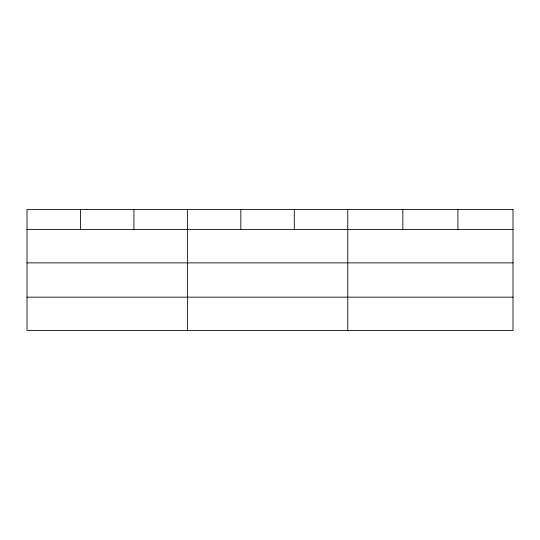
<?xml version="1.0" encoding="UTF-8"?>
<svg xmlns="http://www.w3.org/2000/svg" width="540" height="540" viewBox="0 0 540 540"><rect width="100%" height="100%" fill="white"/><g stroke="black" fill="none" stroke-linecap="round" stroke-linejoin="round"><path stroke-width="0.81" d="M27 229.581L513 229.581M27 262.865L513 262.865M27 297.162L513 297.162M457.92 209.554L457.92 229.581M402.84 209.554L402.84 229.581M347.76 209.554L347.76 330.446M294.3 209.554L294.3 229.581M240.84 209.554L240.84 229.581M187.38 209.554L187.38 330.446M133.92 209.554L133.92 229.581M80.46 209.554L80.46 229.581M513 209.554L27 209.554L27 330.446L513 330.446L513 209.554"/></g></svg>
